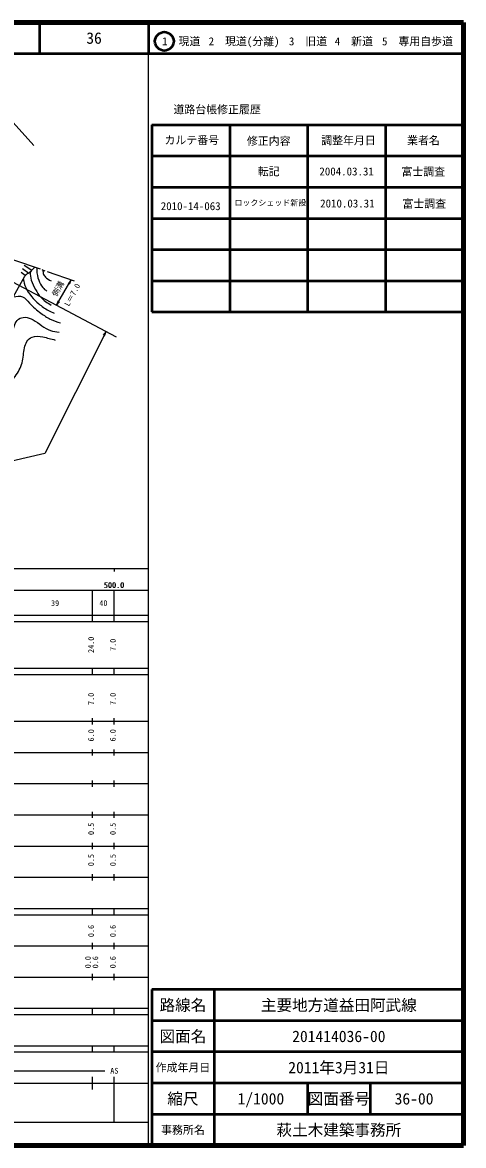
# Model space of a CAD drawing. Units: millimetres, scale not verified. Extents: x 40000 to 680000, y 20000 to 380000.
# Drawn here: x 538532 to 680000, y 20000 to 380000 of the extents above; entities that cross this region are included whole.
import ezdxf
from ezdxf.enums import TextEntityAlignment as Align

# ---------------------------------------------------------------- set-up
doc = ezdxf.new("R2010")
doc.units = ezdxf.units.MM
doc.header["$LTSCALE"] = 1000
for name, color, linetype, lineweight in [('M-BGD', 7, 'Continuous', 25), ('M-BMK-SRVR', 3, 'Continuous', 25), ('M-STR-HTXT', 7, 'Continuous', 25), ('M-STR-STR3', 7, 'Continuous', 25), ('M-TTL', 2, 'Continuous', 140), ('M-TTL-BAND', 7, 'Continuous', 25), ('M-TTL-FRAM', 2, 'Continuous', 50), ('M-TTL-LINE', 7, 'Continuous', 50)]:
    doc.layers.add(name, color=color, linetype=linetype, lineweight=lineweight)
doc.layers.add('M-TTL-TXT', color=7, linetype='Continuous')
doc.styles.add('ＭＳ ゴシック', font='')
doc.styles.get('ＭＳ ゴシック').set_extended_font_data('MS Gothic')

# ---------------------------------------------------------------- blocks, each defined once
blk = doc.blocks.new('open_arrow')
at = {"color": 0, "linetype": 'Continuous', "lineweight": -2}
blk.add_lwpolyline([(7.5, 1.25), (0, 0), (7.5, -1.25)], dxfattribs=at)

msp = doc.modelspace()

# ---------------------------------------------------------------- linework, layer by layer
at = {"layer": 'M-BGD'}
for p, q in [((539430, 298909), (538122, 299894)), ((538564, 301134), (540550, 299657)), ((539073, 302221), (541552, 300624)), ((528395, 279252), (539282, 298721))]:
    msp.add_line(p, q, dxfattribs=at)
for points, knots in [([(542503, 301541), (542468, 301507), (542434, 301472), (542399, 301438), (542329, 301370), (542257, 301303), (542186, 301236), (541971, 301036), (541756, 300837), (541552, 300624), (541230, 300289), (540934, 299921), (540550, 299657), (540179, 299401), (539726, 299242), (539430, 298909), (539377, 298850), (539330, 298786), (539282, 298721)], [0, 0, 0, 0, 1, 1, 1, 2, 2, 2, 3, 3, 3, 4, 4, 4, 5, 5, 5, 6, 6, 6, 6]), ([(540979, 299973), (541066, 299118), (541153, 298263), (541373, 297444), (541661, 296370), (542176, 295360), (542735, 294374), (543223, 293515), (543743, 292675), (544393, 291961), (545322, 290941), (546516, 290179), (547710, 289416)], [0, 0, 0, 0, 1, 1, 1, 2, 2, 2, 3, 3, 3, 4, 4, 4, 4]), ([(543102, 301350), (543102, 301072), (543101, 300793), (543113, 300515), (543158, 299437), (543385, 298366), (543770, 297346), (544079, 296526), (544491, 295739), (545050, 295080), (545427, 294636), (545871, 294251), (546314, 293865)], [0, 0, 0, 0, 1, 1, 1, 2, 2, 2, 3, 3, 3, 4, 4, 4, 4]), ([(545092, 300660), (545108, 300295), (545123, 299930), (545214, 299579), (545331, 299130), (545574, 298704), (545887, 298364), (546393, 297816), (547084, 297491), (547776, 297165)], [0, 0, 0, 0, 1, 1, 1, 2, 2, 2, 3, 3, 3, 3]), ([(538777, 297817), (539001, 296857), (539225, 295897), (539612, 295005), (540053, 293987), (540707, 293057), (541424, 292195), (542141, 291333), (542920, 290540), (543766, 289813), (544710, 289000), (545737, 288269), (546840, 287695), (547449, 287378), (548081, 287109), (548713, 286840)], [0, 0, 0, 0, 1, 1, 1, 2, 2, 2, 3, 3, 3, 4, 4, 4, 5, 5, 5, 5]), ([(535578, 292097), (536632, 292255), (537686, 292413), (538545, 292065), (539418, 291711), (540091, 290833), (540795, 290054), (541942, 288785), (543175, 287780), (544481, 286799), (545419, 286095), (546395, 285403), (547449, 284884), (548484, 284375), (549594, 284031), (550704, 283688)], [0, 0, 0, 0, 1, 1, 1, 2, 2, 2, 3, 3, 3, 4, 4, 4, 5, 5, 5, 5]), ([(441254, 277662), (442639, 276899), (444024, 276136), (445428, 275410), (447373, 274404), (449354, 273467), (451333, 272533), (453157, 271672), (454979, 270814), (456784, 269909), (458707, 268945), (460611, 267929), (462386, 266729), (464696, 265168), (466788, 263294), (468998, 261581), (471664, 259514), (474504, 257681), (477477, 256080), (479858, 254798), (482324, 253666), (484896, 252850), (487237, 252107), (489665, 251626), (492114, 251386), (494580, 251144), (497068, 251147), (499533, 251386), (501920, 251617), (504286, 252069), (506598, 252698), (508889, 253322), (511128, 254119), (513311, 255070), (515623, 256077), (517872, 257256), (519973, 258603), (522563, 260263), (524929, 262179), (527645, 263852), (529340, 264897), (531172, 265847), (532288, 267335), (533448, 268881), (533834, 271007), (534256, 273038), (534767, 275490), (535330, 277802), (535568, 280205), (535657, 281096), (535700, 282001), (535972, 282879), (536214, 283662), (536637, 284423), (537284, 284898), (537864, 285324), (538624, 285519), (539354, 285504), (540267, 285485), (541135, 285137), (541928, 284696), (542931, 284139), (543815, 283434), (544754, 282779), (545623, 282171), (546540, 281606), (547530, 281264), (548401, 280964), (549328, 280837), (550255, 280709)], [0, 0, 0, 0, 1, 1, 1, 2, 2, 2, 3, 3, 3, 4, 4, 4, 5, 5, 5, 6, 6, 6, 7, 7, 7, 8, 8, 8, 9, 9, 9, 10, 10, 10, 11, 11, 11, 12, 12, 12, 13, 13, 13, 14, 14, 14, 15, 15, 15, 16, 16, 16, 17, 17, 17, 18, 18, 18, 19, 19, 19, 20, 20, 20, 21, 21, 21, 22, 22, 22, 23, 23, 23, 23]), ([(438694, 277002), (440360, 276036), (442025, 275069), (443763, 274249), (445513, 273423), (447336, 272745), (449062, 271877), (450887, 270959), (452603, 269830), (454311, 268697), (456778, 267062), (459230, 265422), (461629, 263701), (463398, 262432), (465137, 261121), (466878, 259815), (468843, 258341), (470809, 256874), (472834, 255474), (474416, 254381), (476034, 253328), (477729, 252446), (479567, 251490), (481495, 250734), (483433, 249922), (484975, 249276), (486523, 248595), (488126, 248307), (490526, 247877), (493048, 248328), (495545, 248661), (498531, 249059), (501479, 249288), (504327, 249973), (507245, 250674), (510058, 251854), (512958, 252850), (515598, 253756), (518311, 254509), (520629, 255979), (521805, 256724), (522879, 257653), (524061, 258401), (526443, 259910), (529262, 260685), (531632, 262187), (533391, 263301), (534903, 264816), (536174, 266527), (537174, 267873), (538026, 269340), (538445, 270918), (538857, 272467), (538852, 274123), (539202, 275713), (539354, 276403), (539574, 277081), (539959, 277681), (540365, 278312), (540955, 278856), (541625, 279145), (542663, 279591), (543894, 279425), (545057, 279195), (546451, 278920), (547747, 278553), (549044, 278186)], [0, 0, 0, 0, 1, 1, 1, 2, 2, 2, 3, 3, 3, 4, 4, 4, 5, 5, 5, 6, 6, 6, 7, 7, 7, 8, 8, 8, 9, 9, 9, 10, 10, 10, 11, 11, 11, 12, 12, 12, 13, 13, 13, 14, 14, 14, 15, 15, 15, 16, 16, 16, 17, 17, 17, 18, 18, 18, 19, 19, 19, 20, 20, 20, 21, 21, 21, 22, 22, 22, 22])]:
    msp.add_open_spline(points, degree=3, knots=knots, dxfattribs=at)
at = {"layer": 'M-BMK-SRVR'}
for p, q in [((535675, 303962), (544175, 300981)), ((544790, 300766), (545726, 300437)), ((546409, 300198), (555082, 297156))]:
    msp.add_line(p, q, dxfattribs=at)
at = {"layer": 'M-STR-HTXT', "lineweight": 13}
msp.add_line((533683, 350048), (542183, 340548), dxfattribs=at)
at = {"layer": 'M-STR-STR3'}
for p, q in [((535369, 296851), (568634, 279183)), ((549491, 289350), (554181, 297472)), ((565329, 280939), (545738, 241868)), ((545738, 241868), (506137, 232706))]:
    msp.add_line(p, q, dxfattribs=at)
at = {"layer": 'M-TTL'}
for p, q in [((680000, 380000), (40000, 380000)), ((680000, 20000), (680000, 380000)), ((40000, 20000), (680000, 20000))]:
    msp.add_line(p, q, dxfattribs=at)
at = {"layer": 'M-TTL-BAND'}
for p, q in [((579000, 20000), (579000, 370000)), ((40000, 205000), (579000, 205000)), ((568000, 205000), (568000, 204000)), ((68000, 198000), (579000, 198000)), ((561000, 188000), (561000, 198000)), ((568000, 188000), (568000, 198000)), ((40000, 190000), (579000, 190000)), ((40000, 188000), (579000, 188000)), ((40000, 173000), (579000, 173000)), ((561000, 171000), (561000, 173000)), ((568000, 171000), (568000, 173000)), ((40000, 171000), (579000, 171000)), ((40000, 156000), (579000, 156000)), ((561000, 155000), (561000, 157000)), ((568000, 155000), (568000, 157000)), ((46000, 146000), (579000, 146000)), ((561000, 145000), (561000, 147000)), ((568000, 145000), (568000, 147000)), ((561000, 135000), (561000, 137000)), ((568000, 135000), (568000, 137000)), ((52000, 136000), (579000, 136000)), ((46000, 126000), (579000, 126000)), ((561000, 125000), (561000, 127000)), ((568000, 125000), (568000, 127000)), ((52000, 116000), (579000, 116000)), ((561000, 115000), (561000, 117000)), ((568000, 115000), (568000, 117000)), ((46000, 106000), (579000, 106000)), ((561000, 105000), (561000, 107000)), ((568000, 105000), (568000, 107000)), ((40000, 96000), (579000, 96000)), ((40000, 94000), (579000, 94000)), ((561000, 94000), (561000, 96000)), ((568000, 94000), (568000, 96000)), ((49000, 84000), (579000, 84000)), ((561000, 83000), (561000, 85000)), ((568000, 83000), (568000, 85000)), ((40000, 74000), (579000, 74000)), ((561000, 73000), (561000, 75000)), ((568000, 73000), (568000, 75000)), ((40000, 64000), (579000, 64000)), ((40000, 62000), (579000, 62000)), ((561000, 62000), (561000, 64000)), ((568000, 62000), (568000, 64000)), ((40000, 52000), (579000, 52000)), ((561000, 50000), (561000, 52000)), ((568000, 50000), (568000, 52000)), ((40000, 50000), (579000, 50000)), ((71000, 44000), (565000, 44000)), ((40000, 40000), (579000, 40000)), ((561000, 38000), (561000, 42000)), ((568000, 27500), (568000, 42000)), ((68000, 27500), (579000, 27500))]:
    msp.add_line(p, q, dxfattribs=at)
at = {"layer": 'M-TTL-FRAM'}
for p, q in [((580000, 347197), (580000, 287197)), ((580000, 347197), (680000, 347197)), ((580000, 287197), (680000, 287197)), ((680000, 70000), (580000, 70000)), ((580000, 70000), (580000, 20000))]:
    msp.add_line(p, q, dxfattribs=at)
at = {"layer": 'M-TTL-LINE'}
for p, q in [((543997, 380000), (543997, 370000)), ((579000, 380000), (579000, 370000)), ((40000, 370000), (680000, 370000)), ((605000, 347197), (605000, 287197)), ((630000, 347197), (630000, 287197)), ((655000, 347197), (655000, 287197)), ((580000, 337197), (680000, 337197)), ((580000, 327197), (680000, 327197)), ((580000, 317197), (680000, 317197)), ((580000, 307197), (680000, 307197)), ((580000, 297197), (680000, 297197)), ((600000, 70000), (600000, 20000)), ((680000, 60000), (580000, 60000)), ((680000, 50000), (580000, 50000)), ((680000, 40000), (580000, 40000)), ((630000, 40000), (630000, 30000)), ((650000, 40000), (650000, 30000)), ((680000, 30000), (580000, 30000))]:
    msp.add_line(p, q, dxfattribs=at)
msp.add_circle((584031, 373958), 3000, dxfattribs=at)

# ---------------------------------------------------------------- block references
at = {"layer": 'M-STR-STR3', "xscale": 193, "yscale": 193}
for p, rotation in [((554181, 297472), 240), ((549491, 289350), 60), ((565329, 280939), 243.4)]:
    msp.add_blockref('open_arrow', p, dxfattribs=dict(at, rotation=rotation))

# ---------------------------------------------------------------- texts
at = {"layer": 'M-STR-STR3', "style": 'ＭＳ ゴシック'}
msp.add_text('側溝', height=1833, rotation=60.751, dxfattribs=at).set_placement((549946, 291699), align=Align.BOTTOM_LEFT)
msp.add_text('L＝7.0', height=1833, rotation=61.438, dxfattribs=at).set_placement((551820, 289720), align=Align.TOP_LEFT)
at = {"layer": 'M-TTL-BAND', "style": 'ＭＳ ゴシック'}
for s, p in [('500.0', (567844, 198195)), ('500.0', (568000, 198195)), ('39', (549000, 192405)), ('40', (564500, 192405)), ('AS', (568000, 42500))]:
    msp.add_text(s, height=1833, dxfattribs=at).set_placement(p, align=Align.BOTTOM_CENTER)
for s, p in [('24.0', (562000, 180500)), ('7.0', (569000, 180500)), ('7.0', (562000, 163174)), ('7.0', (569000, 163174)), ('6.0', (562000, 151500)), ('6.0', (569000, 151500)), ('0.5', (562000, 121500)), ('0.5', (569000, 121500)), ('0.5', (562000, 111500)), ('0.5', (569000, 111500)), ('0.6', (562000, 88764)), ('0.6', (569000, 88764)), ('0.0', (561000, 78764)), ('0.6', (563370, 78764)), ('0.6', (569000, 78764))]:
    msp.add_text(s, height=1833, rotation=90, dxfattribs=at).set_placement(p, align=Align.BOTTOM_CENTER)
at = {"layer": 'M-TTL-TXT', "style": 'ＭＳ ゴシック'}
for s, height, p in [('36', 3666, (561497, 375000)), ('1\u3000現道', 2566, (589448, 373958)), ('2\u3000現道(分離)', 2566, (609619, 373958)), ('3\u3000旧道', 2566, (630121, 373958)), ('4\u3000新道', 2566, (644824, 373958)), ('5\u3000専用自歩道', 2566, (665228, 373958)), ('道路台帳修正履歴', 2566, (600968, 352113)), ('カルテ番号', 2566, (592839, 342277)), ('修正内容', 2566, (617509, 342023)), ('調整年月日', 2566, (643089, 342197)), ('業者名', 2566, (667134, 342197)), ('転記', 2566, (617500, 332245)), ('2004.03.31', 2566, (642500, 332245)), ('富士調査', 2566, (667077, 332189)), ('2010-14-063', 2566, (592492, 321128)), ('ロックシェッド新設', 1833, (618043, 322204)), ('2010.03.31', 2566, (642740, 321976)), ('富士調査', 2566, (667408, 321919)), ('路線名', 3666, (590000, 65000)), ('路線名', 3666, (590000, 65000)), ('主要地方道益田阿武線', 3666, (640000, 65000)), ('図面名', 3666, (590000, 55000)), ('図面名', 3666, (590000, 55000)), ('201414036-00', 3666, (640000, 55000)), ('2011年3月31日', 3666, (640000, 45000)), ('作成年月日', 2566, (590000, 45000)), ('作成年月日', 2566, (590000, 45000)), ('縮尺', 3666, (590000, 35000)), ('縮尺', 3666, (590000, 35000)), ('1/1000', 3666, (615000, 35000)), ('図面番号', 3666, (640000, 35000)), ('図面番号', 3666, (640000, 35000)), ('36-00', 3666, (664125, 35000)), ('事務所名', 2566, (590000, 25000)), ('事務所名', 2566, (590000, 25000)), ('萩土木建築事務所', 3666, (640000, 25000))]:
    msp.add_text(s, height=height, dxfattribs=at).set_placement(p, align=Align.MIDDLE_CENTER)

doc.saveas('drawing.dxf')
